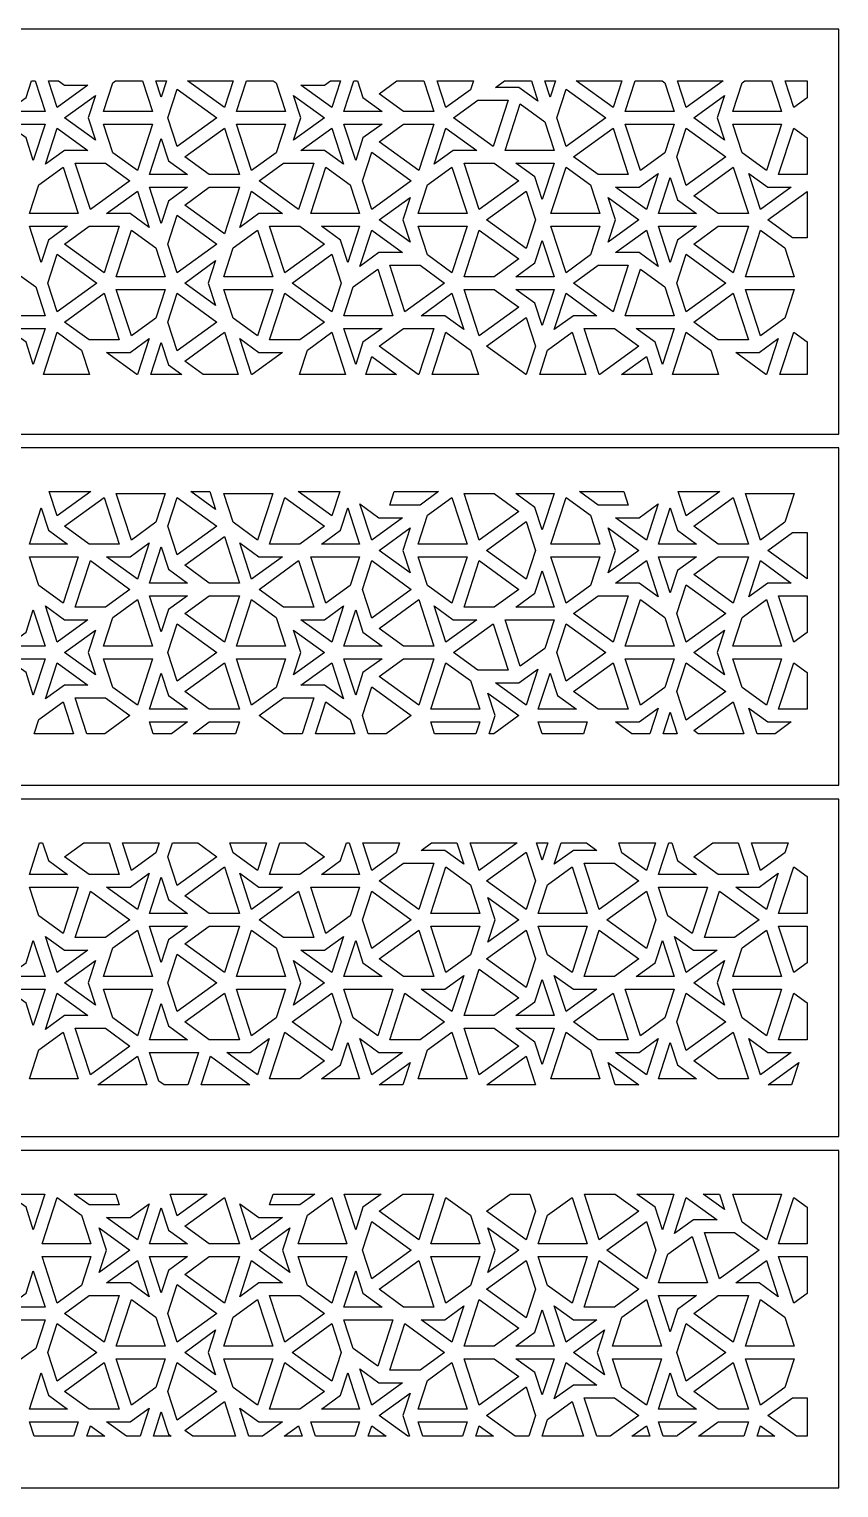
# Model space of a CAD drawing. Header units: millimetres. Extents: x 478 to 1383, y 310 to 1930.
# Drawn here: x 975 to 1383, y 1195 to 1930 of the extents above; entities that cross this region are included whole.
import ezdxf

# ---------------------------------------------------------------- set-up
doc = ezdxf.new("R2010")
doc.units = ezdxf.units.MM
doc.layers.get('0').update_dxf_attribs({"linetype": 'CONTINUOUS'})

msp = doc.modelspace()

# ---------------------------------------------------------------- linework, layer by layer
at = {"color": 7}
for points in [[(477.7981, 1726.02), (1382.7981, 1726.02), (1382.7981, 1930.02), (477.7981, 1930.02)], [(964.00473, 1888.5623), (973.59666, 1895.5312), (976.35482, 1904.02), (978.16607, 1904.02), (983.18858, 1888.5623)], [(984.89543, 1904.02), (989.90557, 1904.02), (992.93913, 1901.816), (1004.7954, 1901.816), (989.27534, 1890.54)], [(1012.66253, 1888.5623), (1017.36607, 1903.0383), (1018.71728, 1904.02), (1032.26803, 1904.02), (1037.29054, 1888.5623)], [(1041.69497, 1895.7177), (1038.99739, 1904.02), (1044.39254, 1904.02)], [(1054.89587, 1904.02), (1077.82939, 1904.02), (1073.44948, 1890.54)], [(1084.55875, 1904.02), (1098.1095, 1904.02), (1099.46072, 1903.0383), (1104.16425, 1888.5623), (1079.53624, 1888.5623)], [(1112.03139, 1901.816), (1123.88766, 1901.816), (1126.92121, 1904.02), (1131.93136, 1904.02), (1127.55145, 1890.54)], [(1138.66072, 1904.02), (1140.47197, 1904.02), (1143.23013, 1895.5312), (1152.82205, 1888.5623), (1133.63821, 1888.5623)], [(1178.93133, 1888.5623), (1163.71038, 1888.5623), (1151.39638, 1897.509), (1160.35807, 1904.02), (1173.90882, 1904.02)], [(1197.3321, 1899.4867), (1185.01809, 1890.54), (1180.63818, 1904.02), (1198.8051, 1904.02)], [(1231.351, 1893.74), (1221.759, 1900.709), (1209.9028, 1900.709), (1214.46, 1904.02), (1228.0108, 1904.02)], [(1237.4377, 1895.7177), (1234.7401, 1904.02), (1240.1353, 1904.02)], [(1250.6386, 1904.02), (1273.5721, 1904.02), (1269.1922, 1890.54)], [(1280.3015, 1904.02), (1293.8523, 1904.02), (1295.2035, 1903.0383), (1299.907, 1888.5623), (1275.279, 1888.5623)], [(1305.9938, 1890.54), (1301.6139, 1904.02), (1324.5474, 1904.02)], [(1329.381, 1888.5623), (1334.0845, 1903.0383), (1335.4357, 1904.02), (1348.9865, 1904.02), (1354.009, 1888.5623)], [(1355.7158, 1904.02), (1366.7981, 1904.02), (1366.7981, 1895.4096), (1360.0957, 1890.54)], [(993.03717, 1885.3623), (1008.55722, 1896.6383), (1004.89343, 1885.3623), (1008.55722, 1874.0863)], [(1069.68766, 1885.3623), (1049.76318, 1870.8863), (1045.05965, 1885.3623), (1049.76318, 1899.8383)], [(1123.78962, 1885.3623), (1108.26957, 1874.0863), (1111.93335, 1885.3623), (1108.26957, 1896.6383)], [(1265.4304, 1885.3623), (1245.5059, 1870.8863), (1240.8024, 1885.3623), (1245.5059, 1899.8383)], [(1309.7556, 1885.3623), (1325.2756, 1896.6383), (1321.6119, 1885.3623), (1325.2756, 1874.0863)], [(1208.7044, 1870.8863), (1188.7799, 1885.3623), (1201.0939, 1894.309), (1216.3149, 1894.309)], [(1214.7912, 1868.9086), (1222.4016, 1892.3312), (1234.7156, 1883.3846), (1239.4192, 1868.9086)], [(964.00473, 1882.1623), (983.18858, 1882.1623), (977.26044, 1863.9174), (973.59666, 1875.1934)], [(1012.66253, 1882.1623), (1037.29054, 1882.1623), (1029.68007, 1858.7397), (1017.36607, 1867.6863)], [(1079.53624, 1882.1623), (1104.16425, 1882.1623), (1099.46072, 1867.6863), (1087.14672, 1858.7397)], [(1133.63821, 1882.1623), (1152.82205, 1882.1623), (1143.23013, 1875.1934), (1139.56634, 1863.9174)], [(1171.32086, 1858.7397), (1151.39638, 1873.2157), (1163.71038, 1882.1623), (1178.93133, 1882.1623)], [(1275.279, 1882.1623), (1299.907, 1882.1623), (1295.2035, 1867.6863), (1282.8895, 1858.7397)], [(1354.009, 1882.1623), (1346.3985, 1858.7397), (1334.0845, 1867.6863), (1329.381, 1882.1623)], [(989.27534, 1880.1846), (1004.7954, 1868.9086), (992.93913, 1868.9086), (983.34721, 1861.9397)], [(1035.76683, 1856.762), (1041.69497, 1875.0069), (1045.35875, 1863.7309), (1054.95068, 1856.762)], [(1073.44948, 1880.1846), (1081.05995, 1856.762), (1065.83901, 1856.762), (1053.525, 1865.7086)], [(1127.55145, 1880.1846), (1133.47958, 1861.9397), (1123.88766, 1868.9086), (1112.03139, 1868.9086)], [(1185.01809, 1880.1846), (1200.5381, 1868.9086), (1188.6819, 1868.9086), (1179.08996, 1861.9397)], [(1269.1922, 1880.1846), (1276.8027, 1856.762), (1261.5818, 1856.762), (1249.2678, 1865.7086)], [(1325.9182, 1865.7086), (1305.9938, 1851.2326), (1301.2902, 1865.7086), (1305.9938, 1880.1846)], [(1366.7981, 1875.315), (1366.7981, 1856.762), (1352.4853, 1856.762), (1360.0957, 1880.1846)], [(1167.55903, 1853.562), (1147.63455, 1839.086), (1142.93102, 1853.562), (1147.63455, 1868.0379)], [(999.907, 1837.1083), (975.279, 1837.1083), (979.98253, 1851.5843), (992.29653, 1860.5309)], [(1005.99377, 1839.086), (998.38329, 1862.5086), (1013.60424, 1862.5086), (1025.91824, 1853.562)], [(1110.83302, 1839.086), (1090.90854, 1853.562), (1103.22255, 1862.5086), (1118.44349, 1862.5086)], [(1116.91978, 1837.1083), (1124.53026, 1860.5309), (1136.84426, 1851.5843), (1141.54779, 1837.1083)], [(1195.6498, 1837.1083), (1171.02175, 1837.1083), (1175.72528, 1851.5843), (1188.0393, 1860.5309)], [(1201.7365, 1839.086), (1194.126, 1862.5086), (1209.347, 1862.5086), (1221.661, 1853.562)], [(1239.4192, 1862.5086), (1233.491, 1844.2637), (1229.8272, 1855.5397), (1220.2353, 1862.5086)], [(1237.8955, 1837.1083), (1245.5059, 1860.5309), (1257.8199, 1851.5843), (1262.5235, 1837.1083)], [(1329.6801, 1860.5309), (1337.2905, 1837.1083), (1322.0696, 1837.1083), (1309.7556, 1846.0549)], [(1285.9107, 1839.086), (1270.3906, 1850.362), (1282.2469, 1850.362), (1291.8388, 1857.3309)], [(1291.9974, 1837.1083), (1297.9256, 1855.3532), (1301.5893, 1844.0772), (1311.1813, 1837.1083)], [(1343.3773, 1839.086), (1337.4492, 1857.3309), (1347.0411, 1850.362), (1358.8974, 1850.362)], [(1029.68007, 1848.3843), (1035.6082, 1830.1393), (1026.01628, 1837.1083), (1014.16001, 1837.1083)], [(1035.76683, 1850.362), (1054.95068, 1850.362), (1045.35875, 1843.393), (1041.69497, 1832.117)], [(1073.44948, 1826.9393), (1053.525, 1841.4153), (1065.83901, 1850.362), (1081.05995, 1850.362)], [(1087.14672, 1848.3843), (1102.66677, 1837.1083), (1090.8105, 1837.1083), (1081.21858, 1830.1393)], [(1151.39638, 1833.9083), (1166.91643, 1845.1843), (1163.25265, 1833.9083), (1166.91643, 1822.6323)], [(1205.4983, 1833.9083), (1225.4228, 1848.3843), (1230.1264, 1833.9083), (1225.4228, 1819.4323)], [(1282.1488, 1833.9083), (1266.6288, 1822.6323), (1270.2926, 1833.9083), (1266.6288, 1845.1843)], [(1359.4531, 1824.9616), (1347.1391, 1833.9083), (1366.7981, 1848.1914), (1366.7981, 1824.9616)], [(975.279, 1830.7083), (994.46284, 1830.7083), (984.87092, 1823.7393), (981.20713, 1812.4634)], [(1012.96164, 1807.2856), (993.03717, 1821.7616), (1005.35117, 1830.7083), (1020.57212, 1830.7083)], [(1069.68766, 1821.7616), (1049.76318, 1807.2856), (1045.05965, 1821.7616), (1049.76318, 1836.2376)], [(1103.86514, 1807.2856), (1096.25467, 1830.7083), (1111.47562, 1830.7083), (1123.78962, 1821.7616)], [(1122.36395, 1830.7083), (1141.54779, 1830.7083), (1135.61966, 1812.4634), (1131.95587, 1823.7393)], [(1171.02175, 1830.7083), (1195.6498, 1830.7083), (1188.0393, 1807.2856), (1175.72528, 1816.2323)], [(1237.8955, 1830.7083), (1262.5235, 1830.7083), (1257.8199, 1816.2323), (1245.5059, 1807.2856)], [(1291.9974, 1830.7083), (1311.1813, 1830.7083), (1301.5893, 1823.7393), (1297.9256, 1812.4634)], [(1329.6801, 1807.2856), (1309.7556, 1821.7616), (1322.0696, 1830.7083), (1337.2905, 1830.7083)], [(1019.04841, 1805.3079), (1026.65888, 1828.7306), (1038.97288, 1819.7839), (1043.67641, 1805.3079)], [(1097.77838, 1805.3079), (1073.15037, 1805.3079), (1077.8539, 1819.7839), (1090.16791, 1828.7306)], [(1147.63455, 1828.7306), (1163.15461, 1817.4546), (1151.29834, 1817.4546), (1141.70642, 1810.4856)], [(1201.7365, 1828.7306), (1221.661, 1814.2546), (1209.347, 1805.3079), (1194.126, 1805.3079)], [(1239.4192, 1805.3079), (1220.2353, 1805.3079), (1229.8272, 1812.2769), (1233.491, 1823.5529)], [(1285.9107, 1828.7306), (1291.8388, 1810.4856), (1282.2469, 1817.4546), (1270.3906, 1817.4546)], [(1335.7668, 1805.3079), (1343.3773, 1828.7306), (1355.6913, 1819.7839), (1360.3948, 1805.3079)], [(1009.19982, 1802.1079), (989.27534, 1787.632), (984.57181, 1802.1079), (989.27534, 1816.5839)], [(1107.62697, 1802.1079), (1127.55145, 1816.5839), (1132.25498, 1802.1079), (1127.55145, 1787.632)], [(1325.9182, 1802.1079), (1305.9938, 1787.632), (1301.2902, 1802.1079), (1305.9938, 1816.5839)], [(958.56057, 1785.6542), (966.17104, 1809.0769), (978.48505, 1800.1302), (983.18858, 1785.6542)], [(1053.525, 1802.1079), (1069.04506, 1813.3839), (1065.38127, 1802.1079), (1069.04506, 1790.832)], [(1158.26622, 1785.6542), (1133.63821, 1785.6542), (1138.34174, 1800.1302), (1150.65574, 1809.0769)], [(1164.35298, 1787.632), (1156.74251, 1811.0546), (1171.96345, 1811.0546), (1184.27746, 1802.1079)], [(1269.1922, 1787.632), (1249.2678, 1802.1079), (1261.5818, 1811.0546), (1276.8027, 1811.0546)], [(1275.279, 1785.6542), (1282.8895, 1809.0769), (1295.2035, 1800.1302), (1299.907, 1785.6542)], [(1012.96164, 1796.9302), (1020.57212, 1773.5076), (1005.35117, 1773.5076), (993.03717, 1782.4542)], [(1019.04841, 1798.9079), (1043.67641, 1798.9079), (1038.97288, 1784.432), (1026.65888, 1775.4853)], [(1069.68766, 1782.4542), (1049.76318, 1767.9783), (1045.05965, 1782.4542), (1049.76318, 1796.9302)], [(1073.15037, 1798.9079), (1097.77838, 1798.9079), (1090.16791, 1775.4853), (1077.8539, 1784.432)], [(1103.86514, 1796.9302), (1123.78962, 1782.4542), (1111.47562, 1773.5076), (1096.25467, 1773.5076)], [(1188.0393, 1796.9302), (1193.9674, 1778.6853), (1184.3755, 1785.6542), (1172.51923, 1785.6542)], [(1201.7365, 1775.4853), (1194.126, 1798.9079), (1209.347, 1798.9079), (1221.661, 1789.9613)], [(1239.4192, 1798.9079), (1233.491, 1780.663), (1229.8272, 1791.939), (1220.2353, 1798.9079)], [(1245.5059, 1796.9302), (1261.026, 1785.6542), (1249.1697, 1785.6542), (1239.5778, 1778.6853)], [(1329.6801, 1796.9302), (1337.2905, 1773.5076), (1322.0696, 1773.5076), (1309.7556, 1782.4542)], [(1335.7668, 1798.9079), (1360.3948, 1798.9079), (1355.6913, 1784.432), (1343.3773, 1775.4853)], [(964.00473, 1779.2542), (983.18858, 1779.2542), (977.26044, 1761.0093), (973.59666, 1772.2853)], [(1133.63821, 1779.2542), (1152.82205, 1779.2542), (1143.23013, 1772.2853), (1139.56634, 1761.0093)], [(1151.39638, 1770.3076), (1163.71038, 1779.2542), (1178.93133, 1779.2542), (1171.38207, 1756.02), (1171.06157, 1756.02)], [(1225.4228, 1784.7836), (1230.1264, 1770.3076), (1225.484, 1756.02), (1225.1635, 1756.02), (1205.4983, 1770.3076)], [(1254.6139, 1779.2542), (1269.8348, 1779.2542), (1282.1488, 1770.3076), (1262.4836, 1756.02), (1262.1631, 1756.02)], [(1299.907, 1779.2542), (1293.9789, 1761.0093), (1290.3151, 1772.2853), (1280.7232, 1779.2542)], [(989.27534, 1777.2765), (1001.58934, 1768.3299), (1005.58907, 1756.02), (982.36867, 1756.02)], [(1014.16001, 1767.1076), (1026.01628, 1767.1076), (1035.6082, 1774.0765), (1029.74128, 1756.02), (1029.42079, 1756.02)], [(1041.69497, 1772.0988), (1045.35875, 1760.8228), (1051.96931, 1756.02), (1036.47064, 1756.02)], [(1080.35615, 1756.02), (1062.85764, 1756.02), (1053.525, 1762.8006), (1073.44948, 1777.2765)], [(1081.21858, 1774.0765), (1090.8105, 1767.1076), (1102.66677, 1767.1076), (1087.406, 1756.02), (1087.08551, 1756.02)], [(1115.23744, 1768.3299), (1127.55145, 1777.2765), (1134.45812, 1756.02), (1111.23772, 1756.02)], [(1185.01809, 1777.2765), (1197.3321, 1768.3299), (1201.3318, 1756.02), (1178.11142, 1756.02)], [(1236.2131, 1768.3299), (1248.5271, 1777.2765), (1255.4338, 1756.02), (1232.2134, 1756.02)], [(1305.9938, 1777.2765), (1318.3078, 1768.3299), (1322.3075, 1756.02), (1299.0871, 1756.02)], [(1330.8784, 1767.1076), (1342.7347, 1767.1076), (1352.3266, 1774.0765), (1346.4597, 1756.02), (1346.1392, 1756.02)], [(1366.7981, 1772.407), (1366.7981, 1756.02), (1353.1891, 1756.02), (1360.0957, 1777.2765)], [(1147.63455, 1765.1299), (1160.17324, 1756.02), (1144.67457, 1756.02)], [(1285.9107, 1765.1299), (1288.8706, 1756.02), (1273.372, 1756.02)], [(477.7981, 1549.02), (1382.7981, 1549.02), (1382.7981, 1719.02), (477.7981, 1719.02)], [(989.27534, 1684.7239), (985.28009, 1697.02), (1006.19947, 1697.02)], [(1012.96164, 1694.0222), (1020.57212, 1670.59954), (1005.35117, 1670.59954), (993.03717, 1679.54619)], [(1019.04841, 1695.9999), (1043.67641, 1695.9999), (1038.97288, 1681.5239), (1026.65888, 1672.57725)], [(1069.68766, 1679.54619), (1049.76318, 1665.07021), (1045.05965, 1679.54619), (1049.76318, 1694.0222)], [(1069.04506, 1687.9239), (1056.52535, 1697.02), (1066.08956, 1697.02)], [(1097.77838, 1695.9999), (1090.16791, 1672.57725), (1077.8539, 1681.5239), (1073.15037, 1695.9999)], [(1103.86514, 1694.0222), (1123.78962, 1679.54619), (1111.47562, 1670.59954), (1096.25467, 1670.59954)], [(1127.55145, 1684.7239), (1110.62732, 1697.02), (1131.54669, 1697.02)], [(1147.63455, 1672.57725), (1141.70642, 1690.8222), (1151.29834, 1683.8532), (1163.15461, 1683.8532)], [(1171.96345, 1690.2532), (1156.74251, 1690.2532), (1158.94116, 1697.02), (1181.27711, 1697.02)], [(1195.6498, 1670.59954), (1171.02175, 1670.59954), (1175.72528, 1685.0755), (1188.0393, 1694.0222)], [(1201.7365, 1672.57725), (1194.126, 1695.9999), (1209.347, 1695.9999), (1221.661, 1687.0532)], [(1239.4192, 1695.9999), (1233.491, 1677.75496), (1229.8272, 1689.0309), (1220.2353, 1695.9999)], [(1237.8955, 1670.59954), (1245.5059, 1694.0222), (1257.8199, 1685.0755), (1262.5235, 1670.59954)], [(1276.8027, 1690.2532), (1261.5818, 1690.2532), (1252.2681, 1697.02), (1274.6041, 1697.02)], [(1285.9107, 1672.57725), (1270.3906, 1683.8532), (1282.2469, 1683.8532), (1291.8388, 1690.8222)], [(1305.9938, 1684.7239), (1301.9985, 1697.02), (1322.9179, 1697.02)], [(1329.6801, 1694.0222), (1337.2905, 1670.59954), (1322.0696, 1670.59954), (1309.7556, 1679.54619)], [(1335.7668, 1695.9999), (1360.3948, 1695.9999), (1355.6913, 1681.5239), (1343.3773, 1672.57725)], [(975.279, 1670.59954), (981.20713, 1688.8445), (984.87092, 1677.56848), (994.46284, 1670.59954)], [(1141.54779, 1670.59954), (1122.36395, 1670.59954), (1131.95587, 1677.56848), (1135.61966, 1688.8445)], [(1291.9974, 1670.59954), (1297.9256, 1688.8445), (1301.5893, 1677.56848), (1311.1813, 1670.59954)], [(1151.39638, 1667.39954), (1166.91643, 1678.67553), (1163.25265, 1667.39954), (1166.91643, 1656.12356)], [(1205.4983, 1667.39954), (1225.4228, 1681.8755), (1230.1264, 1667.39954), (1225.4228, 1652.92356)], [(1282.1488, 1667.39954), (1266.6288, 1656.12356), (1270.2926, 1667.39954), (1266.6288, 1678.67553)], [(1347.1391, 1667.39954), (1359.4531, 1676.34619), (1366.7981, 1676.34619), (1366.7981, 1653.11647)], [(1029.68007, 1652.92356), (1014.16001, 1664.19954), (1026.01628, 1664.19954), (1035.6082, 1671.16848)], [(1035.76683, 1650.94585), (1041.69497, 1669.19078), (1045.35875, 1657.91479), (1054.95068, 1650.94585)], [(1073.44948, 1674.36848), (1081.05995, 1650.94585), (1065.83901, 1650.94585), (1053.525, 1659.8925)], [(1087.14672, 1652.92356), (1081.21858, 1671.16848), (1090.8105, 1664.19954), (1102.66677, 1664.19954)], [(999.907, 1664.19954), (992.29653, 1640.77692), (979.98253, 1649.72356), (975.279, 1664.19954)], [(1005.99377, 1662.22184), (1025.91824, 1647.74585), (1013.60424, 1638.79921), (998.38329, 1638.79921)], [(1110.83302, 1662.22184), (1118.44349, 1638.79921), (1103.22255, 1638.79921), (1090.90854, 1647.74585)], [(1116.91978, 1664.19954), (1141.54779, 1664.19954), (1136.84426, 1649.72356), (1124.53026, 1640.77692)], [(1167.55903, 1647.74585), (1147.63455, 1633.26987), (1142.93102, 1647.74585), (1147.63455, 1662.22184)], [(1195.6498, 1664.19954), (1188.0393, 1640.77692), (1175.72528, 1649.72356), (1171.02175, 1664.19954)], [(1201.7365, 1662.22184), (1221.661, 1647.74585), (1209.347, 1638.79921), (1194.126, 1638.79921)], [(1237.8955, 1664.19954), (1262.5235, 1664.19954), (1257.8199, 1649.72356), (1245.5059, 1640.77692)], [(1285.9107, 1662.22184), (1291.8388, 1643.97692), (1282.2469, 1650.94585), (1270.3906, 1650.94585)], [(1291.9974, 1664.19954), (1311.1813, 1664.19954), (1301.5893, 1657.2306), (1297.9256, 1645.95462)], [(1329.6801, 1640.77692), (1309.7556, 1655.2529), (1322.0696, 1664.19954), (1337.2905, 1664.19954)], [(1343.3773, 1662.22184), (1358.8974, 1650.94585), (1347.0411, 1650.94585), (1337.4492, 1643.97692)], [(1239.4192, 1638.79921), (1220.2353, 1638.79921), (1229.8272, 1645.76815), (1233.491, 1657.04413)], [(1325.9182, 1635.59921), (1305.9938, 1621.12323), (1301.2902, 1635.59921), (1305.9938, 1650.07519)], [(989.27534, 1621.12323), (983.34721, 1639.36815), (992.93913, 1632.39921), (1004.7954, 1632.39921)], [(1037.29054, 1619.14552), (1012.66253, 1619.14552), (1017.36607, 1633.6215), (1029.68007, 1642.56815)], [(1035.76683, 1644.54585), (1054.95068, 1644.54585), (1045.35875, 1637.57692), (1041.69497, 1626.30093)], [(1073.44948, 1621.12323), (1053.525, 1635.59921), (1065.83901, 1644.54585), (1081.05995, 1644.54585)], [(1079.53624, 1619.14552), (1087.14672, 1642.56815), (1099.46072, 1633.6215), (1104.16425, 1619.14552)], [(1127.55145, 1621.12323), (1112.03139, 1632.39921), (1123.88766, 1632.39921), (1133.47958, 1639.36815)], [(1171.32086, 1642.56815), (1178.93133, 1619.14552), (1163.71038, 1619.14552), (1151.39638, 1628.09217)], [(1185.01809, 1621.12323), (1179.08996, 1639.36815), (1188.6819, 1632.39921), (1200.5381, 1632.39921)], [(1269.1922, 1621.12323), (1249.2678, 1635.59921), (1261.5818, 1644.54585), (1276.8027, 1644.54585)], [(1275.279, 1619.14552), (1282.8895, 1642.56815), (1295.2035, 1633.6215), (1299.907, 1619.14552)], [(1354.009, 1619.14552), (1329.381, 1619.14552), (1334.0845, 1633.6215), (1346.3985, 1642.56815)], [(1352.4853, 1644.54585), (1366.7981, 1644.54585), (1366.7981, 1625.99278), (1360.0957, 1621.12323)], [(983.18858, 1619.14552), (964.00473, 1619.14552), (973.59666, 1626.11446), (977.26044, 1637.39044)], [(1133.63821, 1619.14552), (1139.56634, 1637.39044), (1143.23013, 1626.11446), (1152.82205, 1619.14552)], [(1214.7912, 1632.39921), (1239.4192, 1632.39921), (1234.7156, 1617.92323), (1222.4016, 1608.97658)], [(993.03717, 1615.94552), (1008.55722, 1627.2215), (1004.89343, 1615.94552), (1008.55722, 1604.66954)], [(1069.68766, 1615.94552), (1049.76318, 1601.46954), (1045.05965, 1615.94552), (1049.76318, 1630.4215)], [(1123.78962, 1615.94552), (1108.26957, 1604.66954), (1111.93335, 1615.94552), (1108.26957, 1627.2215)], [(1208.7044, 1630.4215), (1216.3149, 1606.99887), (1201.0939, 1606.99887), (1188.7799, 1615.94552)], [(1265.4304, 1615.94552), (1245.5059, 1601.46954), (1240.8024, 1615.94552), (1245.5059, 1630.4215)], [(1309.7556, 1615.94552), (1325.2756, 1627.2215), (1321.6119, 1615.94552), (1325.2756, 1604.66954)], [(983.18858, 1612.74552), (977.26044, 1594.5006), (973.59666, 1605.77658), (964.00473, 1612.74552)], [(989.27534, 1610.76781), (1004.7954, 1599.49183), (992.93913, 1599.49183), (983.34721, 1592.52289)], [(1037.29054, 1612.74552), (1029.68007, 1589.32289), (1017.36607, 1598.26954), (1012.66253, 1612.74552)], [(1073.44948, 1610.76781), (1081.05995, 1587.34518), (1065.83901, 1587.34518), (1053.525, 1596.29183)], [(1079.53624, 1612.74552), (1104.16425, 1612.74552), (1099.46072, 1598.26954), (1087.14672, 1589.32289)], [(1127.55145, 1610.76781), (1133.47958, 1592.52289), (1123.88766, 1599.49183), (1112.03139, 1599.49183)], [(1133.63821, 1612.74552), (1152.82205, 1612.74552), (1143.23013, 1605.77658), (1139.56634, 1594.5006)], [(1171.32086, 1589.32289), (1151.39638, 1603.79887), (1163.71038, 1612.74552), (1178.93133, 1612.74552)], [(1177.40762, 1587.34518), (1185.01809, 1610.76781), (1197.3321, 1601.82116), (1202.0356, 1587.34518)], [(1269.1922, 1610.76781), (1276.8027, 1587.34518), (1261.5818, 1587.34518), (1249.2678, 1596.29183)], [(1275.279, 1612.74552), (1299.907, 1612.74552), (1295.2035, 1598.26954), (1282.8895, 1589.32289)], [(1325.9182, 1596.29183), (1305.9938, 1581.81585), (1301.2902, 1596.29183), (1305.9938, 1610.76781)], [(1354.009, 1612.74552), (1346.3985, 1589.32289), (1334.0845, 1598.26954), (1329.381, 1612.74552)], [(1366.7981, 1605.89825), (1366.7981, 1587.34518), (1352.4853, 1587.34518), (1360.0957, 1610.76781)], [(1035.76683, 1587.34518), (1041.69497, 1605.5901), (1045.35875, 1594.31412), (1054.95068, 1587.34518)], [(1225.4228, 1589.32289), (1209.9028, 1600.59887), (1221.759, 1600.59887), (1231.351, 1607.56781)], [(1231.5096, 1587.34518), (1237.4377, 1605.5901), (1241.1015, 1594.31412), (1250.6934, 1587.34518)], [(1154.9993, 1575.02), (1145.89597, 1575.02), (1142.93102, 1584.14518), (1147.63455, 1598.62116), (1167.55903, 1584.14518)], [(1209.1013, 1575.02), (1206.8398, 1575.02), (1209.8047, 1584.14518), (1206.1409, 1595.42116), (1221.661, 1584.14518)], [(979.98253, 1582.16747), (992.29653, 1591.11412), (997.52583, 1575.02), (977.66017, 1575.02)], [(998.38329, 1593.09183), (1013.60424, 1593.09183), (1025.91824, 1584.14518), (1013.35851, 1575.02), (1004.25519, 1575.02)], [(1090.90854, 1584.14518), (1103.22255, 1593.09183), (1118.44349, 1593.09183), (1112.5716, 1575.02), (1103.46827, 1575.02)], [(1124.53026, 1591.11412), (1136.84426, 1582.16747), (1139.16661, 1575.02), (1119.30096, 1575.02)], [(1270.3906, 1580.94518), (1282.2469, 1580.94518), (1291.8388, 1587.91412), (1287.6492, 1575.02), (1278.5459, 1575.02)], [(1334.9094, 1575.02), (1311.9828, 1575.02), (1309.7556, 1576.63814), (1329.6801, 1591.11412)], [(1337.4492, 1587.91412), (1347.0411, 1580.94518), (1358.8974, 1580.94518), (1350.7421, 1575.02), (1341.6387, 1575.02)], [(1054.95068, 1580.94518), (1046.79537, 1575.02), (1037.69204, 1575.02), (1035.76683, 1580.94518)], [(1065.83901, 1580.94518), (1081.05995, 1580.94518), (1079.13475, 1575.02), (1057.6837, 1575.02)], [(1202.0356, 1580.94518), (1200.1104, 1575.02), (1179.33283, 1575.02), (1177.40762, 1580.94518)], [(1254.2124, 1575.02), (1233.4348, 1575.02), (1231.5096, 1580.94518), (1256.1376, 1580.94518)], [(1297.9256, 1585.93641), (1301.4725, 1575.02), (1294.3786, 1575.02)], [(477.7981, 1372.02), (1382.7981, 1372.02), (1382.7981, 1542.02), (477.7981, 1542.02)], [(980.4547, 1520.02), (981.95956, 1520.02), (984.87092, 1511.05975), (994.46284, 1504.09081), (975.279, 1504.09081)], [(1020.57212, 1504.09081), (1005.35117, 1504.09081), (993.03717, 1513.03746), (1002.6478, 1520.02), (1015.39641, 1520.02)], [(1038.97288, 1515.01517), (1026.65888, 1506.06852), (1022.12577, 1520.02), (1040.59905, 1520.02)], [(1049.76318, 1498.56148), (1045.05965, 1513.03746), (1047.32841, 1520.02), (1060.07702, 1520.02), (1069.68766, 1513.03746)], [(1090.16791, 1506.06852), (1077.8539, 1515.01517), (1076.22774, 1520.02), (1094.70102, 1520.02)], [(1123.78962, 1513.03746), (1111.47562, 1504.09081), (1096.25467, 1504.09081), (1101.43038, 1520.02), (1114.17898, 1520.02)], [(1122.36395, 1504.09081), (1131.95587, 1511.05975), (1134.86723, 1520.02), (1136.37208, 1520.02), (1141.54779, 1504.09081)], [(1159.94856, 1515.01517), (1147.63455, 1506.06852), (1143.10144, 1520.02), (1161.57473, 1520.02)], [(1193.9674, 1509.26852), (1184.3755, 1516.23746), (1172.51923, 1516.23746), (1177.72545, 1520.02), (1190.4741, 1520.02)], [(1197.2034, 1520.02), (1220.9391, 1520.02), (1201.7365, 1506.06852)], [(1205.4983, 1500.89081), (1225.4228, 1515.36679), (1230.1264, 1500.89081), (1225.4228, 1486.41483)], [(1233.491, 1511.24623), (1230.6403, 1520.02), (1236.3418, 1520.02)], [(1261.026, 1516.23746), (1249.1697, 1516.23746), (1239.5778, 1509.26852), (1243.0712, 1520.02), (1255.8198, 1520.02)], [(1285.9107, 1506.06852), (1273.5967, 1515.01517), (1271.9705, 1520.02), (1290.4438, 1520.02)], [(1297.1731, 1520.02), (1298.678, 1520.02), (1301.5893, 1511.05975), (1311.1813, 1504.09081), (1291.9974, 1504.09081)], [(1337.2905, 1504.09081), (1322.0696, 1504.09081), (1309.7556, 1513.03746), (1319.3662, 1520.02), (1332.1148, 1520.02)], [(1355.6913, 1515.01517), (1343.3773, 1506.06852), (1338.8442, 1520.02), (1357.3175, 1520.02)], [(1073.44948, 1507.85975), (1081.05995, 1484.43712), (1065.83901, 1484.43712), (1053.525, 1493.38377)], [(1171.32086, 1486.41483), (1151.39638, 1500.89081), (1163.71038, 1509.83746), (1178.93133, 1509.83746)], [(1177.40762, 1484.43712), (1185.01809, 1507.85975), (1197.3321, 1498.9131), (1202.0356, 1484.43712)], [(1256.1376, 1484.43712), (1231.5096, 1484.43712), (1236.2131, 1498.9131), (1248.5271, 1507.85975)], [(1262.2244, 1486.41483), (1254.6139, 1509.83746), (1269.8348, 1509.83746), (1282.1488, 1500.89081)], [(1366.7981, 1502.9902), (1366.7981, 1484.43712), (1352.4853, 1484.43712), (1360.0957, 1507.85975)], [(1029.68007, 1486.41483), (1014.16001, 1497.69081), (1026.01628, 1497.69081), (1035.6082, 1504.65975)], [(1035.76683, 1484.43712), (1041.69497, 1502.68204), (1045.35875, 1491.40606), (1054.95068, 1484.43712)], [(1087.14672, 1486.41483), (1081.21858, 1504.65975), (1090.8105, 1497.69081), (1102.66677, 1497.69081)], [(1346.3985, 1486.41483), (1330.8784, 1497.69081), (1342.7347, 1497.69081), (1352.3266, 1504.65975)], [(999.907, 1497.69081), (992.29653, 1474.26818), (979.98253, 1483.21483), (975.279, 1497.69081)], [(1005.99377, 1495.7131), (1025.91824, 1481.23712), (1013.60424, 1472.29048), (998.38329, 1472.29048)], [(1110.83302, 1495.7131), (1118.44349, 1472.29048), (1103.22255, 1472.29048), (1090.90854, 1481.23712)], [(1116.91978, 1497.69081), (1141.54779, 1497.69081), (1136.84426, 1483.21483), (1124.53026, 1474.26818)], [(1167.55903, 1481.23712), (1147.63455, 1466.76114), (1142.93102, 1481.23712), (1147.63455, 1495.7131)], [(1221.661, 1481.23712), (1206.1409, 1469.96114), (1209.8047, 1481.23712), (1206.1409, 1492.5131)], [(1265.9862, 1481.23712), (1285.9107, 1495.7131), (1290.6142, 1481.23712), (1285.9107, 1466.76114)], [(1316.6254, 1497.69081), (1309.015, 1474.26818), (1296.701, 1483.21483), (1291.9974, 1497.69081)], [(1322.7122, 1495.7131), (1342.6367, 1481.23712), (1330.3227, 1472.29048), (1315.1017, 1472.29048)], [(1035.76683, 1478.03712), (1054.95068, 1478.03712), (1045.35875, 1471.06818), (1041.69497, 1459.7922)], [(1073.44948, 1454.61449), (1053.525, 1469.09048), (1065.83901, 1478.03712), (1081.05995, 1478.03712)], [(1177.40762, 1478.03712), (1202.0356, 1478.03712), (1197.3321, 1463.56114), (1185.01809, 1454.61449)], [(1256.1376, 1478.03712), (1248.5271, 1454.61449), (1236.2131, 1463.56114), (1231.5096, 1478.03712)], [(1352.4853, 1478.03712), (1366.7981, 1478.03712), (1366.7981, 1459.48405), (1360.0957, 1454.61449)], [(983.18858, 1452.63679), (964.00473, 1452.63679), (973.59666, 1459.60573), (977.26044, 1470.88171)], [(989.27534, 1454.61449), (983.34721, 1472.85942), (992.93913, 1465.89048), (1004.7954, 1465.89048)], [(1037.29054, 1452.63679), (1012.66253, 1452.63679), (1017.36607, 1467.11277), (1029.68007, 1476.05942)], [(1079.53624, 1452.63679), (1087.14672, 1476.05942), (1099.46072, 1467.11277), (1104.16425, 1452.63679)], [(1127.55145, 1454.61449), (1112.03139, 1465.89048), (1123.88766, 1465.89048), (1133.47958, 1472.85942)], [(1133.63821, 1452.63679), (1139.56634, 1470.88171), (1143.23013, 1459.60573), (1152.82205, 1452.63679)], [(1171.32086, 1476.05942), (1178.93133, 1452.63679), (1163.71038, 1452.63679), (1151.39638, 1461.58343)], [(1205.4983, 1461.58343), (1225.4228, 1476.05942), (1230.1264, 1461.58343), (1225.4228, 1447.10745)], [(1262.2244, 1476.05942), (1282.1488, 1461.58343), (1269.8348, 1452.63679), (1254.6139, 1452.63679)], [(1299.907, 1452.63679), (1280.7232, 1452.63679), (1290.3151, 1459.60573), (1293.9789, 1470.88171)], [(1305.9938, 1454.61449), (1300.0656, 1472.85942), (1309.6576, 1465.89048), (1321.5138, 1465.89048)], [(1354.009, 1452.63679), (1329.381, 1452.63679), (1334.0845, 1467.11277), (1346.3985, 1476.05942)], [(1069.68766, 1449.43679), (1049.76318, 1434.96081), (1045.05965, 1449.43679), (1049.76318, 1463.91277)], [(993.03717, 1449.43679), (1008.55722, 1460.71277), (1004.89343, 1449.43679), (1008.55722, 1438.16081)], [(1123.78962, 1449.43679), (1108.26957, 1438.16081), (1111.93335, 1449.43679), (1108.26957, 1460.71277)], [(1201.7365, 1456.40573), (1221.661, 1441.92974), (1209.347, 1432.9831), (1194.126, 1432.9831)], [(1309.7556, 1449.43679), (1325.2756, 1460.71277), (1321.6119, 1449.43679), (1325.2756, 1438.16081)], [(1188.0393, 1434.96081), (1172.51923, 1446.23679), (1184.3755, 1446.23679), (1193.9674, 1453.20573)], [(1239.4192, 1432.9831), (1220.2353, 1432.9831), (1229.8272, 1439.95204), (1233.491, 1451.22802)], [(1245.5059, 1434.96081), (1239.5778, 1453.20573), (1249.1697, 1446.23679), (1261.026, 1446.23679)], [(983.18858, 1446.23679), (977.26044, 1427.99187), (973.59666, 1439.26785), (964.00473, 1446.23679)], [(989.27534, 1444.25908), (1004.7954, 1432.9831), (992.93913, 1432.9831), (983.34721, 1426.01416)], [(1037.29054, 1446.23679), (1029.68007, 1422.81416), (1017.36607, 1431.76081), (1012.66253, 1446.23679)], [(1073.44948, 1444.25908), (1081.05995, 1420.83645), (1065.83901, 1420.83645), (1053.525, 1429.7831)], [(1079.53624, 1446.23679), (1104.16425, 1446.23679), (1099.46072, 1431.76081), (1087.14672, 1422.81416)], [(1107.62697, 1429.7831), (1127.55145, 1444.25908), (1132.25498, 1429.7831), (1127.55145, 1415.30712)], [(1158.26622, 1446.23679), (1150.65574, 1422.81416), (1138.34174, 1431.76081), (1133.63821, 1446.23679)], [(1164.35298, 1444.25908), (1184.27746, 1429.7831), (1171.96345, 1420.83645), (1156.74251, 1420.83645)], [(1269.1922, 1444.25908), (1276.8027, 1420.83645), (1261.5818, 1420.83645), (1249.2678, 1429.7831)], [(1275.279, 1446.23679), (1299.907, 1446.23679), (1295.2035, 1431.76081), (1282.8895, 1422.81416)], [(1325.9182, 1429.7831), (1305.9938, 1415.30712), (1301.2902, 1429.7831), (1305.9938, 1444.25908)], [(1354.009, 1446.23679), (1346.3985, 1422.81416), (1334.0845, 1431.76081), (1329.381, 1446.23679)], [(1366.7981, 1439.38952), (1366.7981, 1420.83645), (1352.4853, 1420.83645), (1360.0957, 1444.25908)], [(1035.76683, 1420.83645), (1041.69497, 1439.08137), (1045.35875, 1427.80539), (1054.95068, 1420.83645)], [(1005.99377, 1403.16047), (998.38329, 1426.5831), (1013.60424, 1426.5831), (1025.91824, 1417.63645)], [(1201.7365, 1403.16047), (1194.126, 1426.5831), (1209.347, 1426.5831), (1221.661, 1417.63645)], [(1239.4192, 1426.5831), (1233.491, 1408.33818), (1229.8272, 1419.61416), (1220.2353, 1426.5831)], [(999.907, 1401.18276), (975.279, 1401.18276), (979.98253, 1415.65874), (992.29653, 1424.60539)], [(1090.16791, 1403.16047), (1074.64785, 1414.43645), (1086.50412, 1414.43645), (1096.09604, 1421.40539)], [(1103.86514, 1424.60539), (1123.78962, 1410.12941), (1111.47562, 1401.18276), (1096.25467, 1401.18276)], [(1141.54779, 1401.18276), (1122.36395, 1401.18276), (1131.95587, 1408.1517), (1135.61966, 1419.42768)], [(1147.63455, 1403.16047), (1141.70642, 1421.40539), (1151.29834, 1414.43645), (1163.15461, 1414.43645)], [(1195.6498, 1401.18276), (1171.02175, 1401.18276), (1175.72528, 1415.65874), (1188.0393, 1424.60539)], [(1237.8955, 1401.18276), (1245.5059, 1424.60539), (1257.8199, 1415.65874), (1262.5235, 1401.18276)], [(1285.9107, 1403.16047), (1270.3906, 1414.43645), (1282.2469, 1414.43645), (1291.8388, 1421.40539)], [(1291.9974, 1401.18276), (1297.9256, 1419.42768), (1301.5893, 1408.1517), (1311.1813, 1401.18276)], [(1329.6801, 1424.60539), (1337.2905, 1401.18276), (1322.0696, 1401.18276), (1309.7556, 1410.12941)], [(1343.3773, 1403.16047), (1337.4492, 1421.40539), (1347.0411, 1414.43645), (1358.8974, 1414.43645)], [(1029.68007, 1412.45874), (1034.3715, 1398.02), (1009.80685, 1398.02)], [(1055.06081, 1398.02), (1043.14119, 1398.02), (1040.47036, 1399.96047), (1035.76683, 1414.43645), (1060.39484, 1414.43645)], [(1086.35482, 1398.02), (1061.79017, 1398.02), (1066.4816, 1412.45874)], [(1225.4228, 1412.45874), (1230.1143, 1398.02), (1205.5496, 1398.02)], [(1166.91643, 1409.25874), (1163.26475, 1398.02), (1151.44764, 1398.02)], [(1266.6288, 1409.25874), (1282.0976, 1398.02), (1270.2805, 1398.02)], [(1362.6592, 1409.25874), (1359.0075, 1398.02), (1347.1904, 1398.02)], [(477.7981, 1195.02), (1382.7981, 1195.02), (1382.7981, 1365.02), (477.7981, 1365.02)], [(977.26044, 1325.08381), (973.59666, 1336.35979), (964.42966, 1343.02), (983.08827, 1343.02)], [(981.66487, 1317.92839), (989.27534, 1341.35102), (1001.58934, 1332.40437), (1006.29288, 1317.92839)], [(1020.57212, 1337.58208), (1005.35117, 1337.58208), (997.86652, 1343.02), (1018.80523, 1343.02)], [(1029.68007, 1319.9061), (1014.16001, 1331.18208), (1026.01628, 1331.18208), (1035.6082, 1338.15102)], [(1049.76318, 1332.05275), (1046.1997, 1343.02), (1064.8583, 1343.02)], [(1073.44948, 1341.35102), (1081.05995, 1317.92839), (1065.83901, 1317.92839), (1053.525, 1326.87504)], [(1087.14672, 1319.9061), (1081.21858, 1338.15102), (1090.8105, 1331.18208), (1102.66677, 1331.18208)], [(1111.47562, 1337.58208), (1096.25467, 1337.58208), (1098.02156, 1343.02), (1118.96027, 1343.02)], [(1135.16192, 1317.92839), (1110.53391, 1317.92839), (1115.23744, 1332.40437), (1127.55145, 1341.35102)], [(1143.23013, 1336.35979), (1139.56634, 1325.08381), (1133.73852, 1343.02), (1152.39712, 1343.02)], [(1151.39638, 1334.38208), (1163.28545, 1343.02), (1178.83102, 1343.02), (1171.32086, 1319.9061)], [(1177.40762, 1317.92839), (1185.01809, 1341.35102), (1197.3321, 1332.40437), (1202.0356, 1317.92839)], [(1217.3874, 1343.02), (1227.3197, 1343.02), (1230.1264, 1334.38208), (1225.4228, 1319.9061), (1205.4983, 1334.38208)], [(1256.1376, 1317.92839), (1231.5096, 1317.92839), (1236.2131, 1332.40437), (1248.5271, 1341.35102)], [(1254.7142, 1343.02), (1270.2598, 1343.02), (1282.1488, 1334.38208), (1262.2244, 1319.9061)], [(1293.9789, 1325.08381), (1290.3151, 1336.35979), (1281.1481, 1343.02), (1299.8067, 1343.02)], [(1305.9938, 1341.35102), (1321.5138, 1330.07504), (1309.6576, 1330.07504), (1300.0656, 1323.1061)], [(1325.2756, 1335.25275), (1314.5849, 1343.02), (1322.7519, 1343.02)], [(1346.3985, 1319.9061), (1334.0845, 1328.85275), (1329.4813, 1343.02), (1353.9087, 1343.02)], [(1366.7981, 1336.48147), (1366.7981, 1317.92839), (1352.4853, 1317.92839), (1360.0957, 1341.35102)], [(1035.76683, 1317.92839), (1041.69497, 1336.17331), (1045.35875, 1324.89733), (1054.95068, 1317.92839)], [(1025.91824, 1314.72839), (1010.39819, 1303.45241), (1014.06198, 1314.72839), (1010.39819, 1326.00437)], [(1090.90854, 1314.72839), (1106.4286, 1326.00437), (1102.76481, 1314.72839), (1106.4286, 1303.45241)], [(1167.55903, 1314.72839), (1147.63455, 1300.25241), (1142.93102, 1314.72839), (1147.63455, 1329.20437)], [(1221.661, 1314.72839), (1206.1409, 1303.45241), (1209.8047, 1314.72839), (1206.1409, 1326.00437)], [(1265.9862, 1314.72839), (1285.9107, 1329.20437), (1290.6142, 1314.72839), (1285.9107, 1300.25241)], [(1322.7122, 1300.25241), (1315.1017, 1323.67504), (1330.3227, 1323.67504), (1342.6367, 1314.72839)], [(1316.6254, 1298.2747), (1291.9974, 1298.2747), (1296.701, 1312.75068), (1309.015, 1321.69733)], [(981.66487, 1311.52839), (1006.29288, 1311.52839), (1001.58934, 1297.05241), (989.27534, 1288.10576)], [(1029.68007, 1309.55068), (1035.6082, 1291.30576), (1026.01628, 1298.2747), (1014.16001, 1298.2747)], [(1035.76683, 1311.52839), (1054.95068, 1311.52839), (1045.35875, 1304.55945), (1041.69497, 1293.28347)], [(1073.44948, 1288.10576), (1053.525, 1302.58174), (1065.83901, 1311.52839), (1081.05995, 1311.52839)], [(1087.14672, 1309.55068), (1102.66677, 1298.2747), (1090.8105, 1298.2747), (1081.21858, 1291.30576)], [(1135.16192, 1311.52839), (1127.55145, 1288.10576), (1115.23744, 1297.05241), (1110.53391, 1311.52839)], [(1171.32086, 1309.55068), (1178.93133, 1286.12806), (1163.71038, 1286.12806), (1151.39638, 1295.0747)], [(1177.40762, 1311.52839), (1202.0356, 1311.52839), (1197.3321, 1297.05241), (1185.01809, 1288.10576)], [(1205.4983, 1295.0747), (1225.4228, 1309.55068), (1230.1264, 1295.0747), (1225.4228, 1280.59872)], [(1256.1376, 1311.52839), (1248.5271, 1288.10576), (1236.2131, 1297.05241), (1231.5096, 1311.52839)], [(1262.2244, 1309.55068), (1282.1488, 1295.0747), (1269.8348, 1286.12806), (1254.6139, 1286.12806)], [(1346.3985, 1309.55068), (1352.3266, 1291.30576), (1342.7347, 1298.2747), (1330.8784, 1298.2747)], [(1352.4853, 1311.52839), (1366.7981, 1311.52839), (1366.7981, 1292.97532), (1360.0957, 1288.10576)], [(983.18858, 1286.12806), (964.00473, 1286.12806), (973.59666, 1293.09699), (977.26044, 1304.37298)], [(1133.63821, 1286.12806), (1139.56634, 1304.37298), (1143.23013, 1293.09699), (1152.82205, 1286.12806)], [(1069.68766, 1282.92806), (1049.76318, 1268.45207), (1045.05965, 1282.92806), (1049.76318, 1297.40404)], [(1012.96164, 1268.45207), (993.03717, 1282.92806), (1005.35117, 1291.8747), (1020.57212, 1291.8747)], [(1019.04841, 1266.47437), (1026.65888, 1289.89699), (1038.97288, 1280.95035), (1043.67641, 1266.47437)], [(1097.77838, 1266.47437), (1073.15037, 1266.47437), (1077.8539, 1280.95035), (1090.16791, 1289.89699)], [(1103.86514, 1268.45207), (1096.25467, 1291.8747), (1111.47562, 1291.8747), (1123.78962, 1282.92806)], [(1188.0393, 1268.45207), (1172.51923, 1279.72806), (1184.3755, 1279.72806), (1193.9674, 1286.69699)], [(1201.7365, 1289.89699), (1221.661, 1275.42101), (1209.347, 1266.47437), (1194.126, 1266.47437)], [(1245.5059, 1268.45207), (1239.5778, 1286.69699), (1249.1697, 1279.72806), (1261.026, 1279.72806)], [(1293.5211, 1266.47437), (1268.8931, 1266.47437), (1273.5967, 1280.95035), (1285.9107, 1289.89699)], [(1291.9974, 1291.8747), (1311.1813, 1291.8747), (1301.5893, 1284.90576), (1297.9256, 1273.62978)], [(1329.6801, 1268.45207), (1309.7556, 1282.92806), (1322.0696, 1291.8747), (1337.2905, 1291.8747)], [(1335.7668, 1266.47437), (1343.3773, 1289.89699), (1355.6913, 1280.95035), (1360.3948, 1266.47437)], [(958.56057, 1279.72806), (983.18858, 1279.72806), (978.48505, 1265.25207), (966.17104, 1256.30543)], [(1158.26622, 1279.72806), (1150.65574, 1256.30543), (1138.34174, 1265.25207), (1133.63821, 1279.72806)], [(1239.4192, 1266.47437), (1220.2353, 1266.47437), (1229.8272, 1273.4433), (1233.491, 1284.71929)], [(1009.19982, 1263.27437), (989.27534, 1248.79838), (984.57181, 1263.27437), (989.27534, 1277.75035)], [(1053.525, 1263.27437), (1069.04506, 1274.55035), (1065.38127, 1263.27437), (1069.04506, 1251.99838)], [(1107.62697, 1263.27437), (1127.55145, 1277.75035), (1132.25498, 1263.27437), (1127.55145, 1248.79838)], [(1164.35298, 1277.75035), (1184.27746, 1263.27437), (1171.96345, 1254.32772), (1156.74251, 1254.32772)], [(1249.2678, 1263.27437), (1264.7878, 1274.55035), (1261.124, 1263.27437), (1264.7878, 1251.99838)], [(1325.9182, 1263.27437), (1305.9938, 1248.79838), (1301.2902, 1263.27437), (1305.9938, 1277.75035)], [(1012.96164, 1258.09666), (1020.57212, 1234.67403), (1005.35117, 1234.67403), (993.03717, 1243.62068)], [(1019.04841, 1260.07437), (1043.67641, 1260.07437), (1038.97288, 1245.59838), (1026.65888, 1236.65174)], [(1069.68766, 1243.62068), (1049.76318, 1229.14469), (1045.05965, 1243.62068), (1049.76318, 1258.09666)], [(1097.77838, 1260.07437), (1090.16791, 1236.65174), (1077.8539, 1245.59838), (1073.15037, 1260.07437)], [(1103.86514, 1258.09666), (1123.78962, 1243.62068), (1111.47562, 1234.67403), (1096.25467, 1234.67403)], [(1195.6498, 1234.67403), (1171.02175, 1234.67403), (1175.72528, 1249.15001), (1188.0393, 1258.09666)], [(1201.7365, 1236.65174), (1194.126, 1260.07437), (1209.347, 1260.07437), (1221.661, 1251.12772)], [(1239.4192, 1260.07437), (1233.491, 1241.82945), (1229.8272, 1253.10543), (1220.2353, 1260.07437)], [(1245.5059, 1258.09666), (1261.026, 1246.82068), (1249.1697, 1246.82068), (1239.5778, 1239.85174)], [(1293.5211, 1260.07437), (1285.9107, 1236.65174), (1273.5967, 1245.59838), (1268.8931, 1260.07437)], [(1329.6801, 1258.09666), (1337.2905, 1234.67403), (1322.0696, 1234.67403), (1309.7556, 1243.62068)], [(1335.7668, 1260.07437), (1360.3948, 1260.07437), (1355.6913, 1245.59838), (1343.3773, 1236.65174)], [(975.279, 1234.67403), (981.20713, 1252.91895), (984.87092, 1241.64297), (994.46284, 1234.67403)], [(1141.54779, 1234.67403), (1122.36395, 1234.67403), (1131.95587, 1241.64297), (1135.61966, 1252.91895)], [(1147.63455, 1236.65174), (1141.70642, 1254.89666), (1151.29834, 1247.92772), (1163.15461, 1247.92772)], [(1291.9974, 1234.67403), (1297.9256, 1252.91895), (1301.5893, 1241.64297), (1311.1813, 1234.67403)], [(1166.91643, 1242.75001), (1163.25265, 1231.47403), (1166.64937, 1221.02), (1165.78511, 1221.02), (1151.39638, 1231.47403)], [(1225.4228, 1245.95001), (1230.1264, 1231.47403), (1226.7296, 1221.02), (1219.8871, 1221.02), (1205.4983, 1231.47403)], [(1014.16001, 1228.27403), (1026.01628, 1228.27403), (1035.6082, 1235.24297), (1030.98688, 1221.02), (1024.14433, 1221.02)], [(1079.11055, 1221.02), (1057.58118, 1221.02), (1053.525, 1223.96699), (1073.44948, 1238.44297)], [(1081.21858, 1235.24297), (1090.8105, 1228.27403), (1102.66677, 1228.27403), (1092.68246, 1221.02), (1085.8399, 1221.02)], [(1236.2131, 1229.49632), (1248.5271, 1238.44297), (1254.1882, 1221.02), (1233.459, 1221.02)], [(1254.6139, 1240.42068), (1269.8348, 1240.42068), (1282.1488, 1231.47403), (1267.7601, 1221.02), (1260.9175, 1221.02)], [(1347.1391, 1231.47403), (1359.4531, 1240.42068), (1366.7981, 1240.42068), (1366.7981, 1221.02), (1361.5279, 1221.02)], [(997.55003, 1221.02), (977.63597, 1221.02), (975.279, 1228.27403), (999.907, 1228.27403)], [(1041.69497, 1233.26526), (1045.35875, 1221.98928), (1046.69285, 1221.02), (1037.71624, 1221.02)], [(1141.54779, 1228.27403), (1139.19081, 1221.02), (1119.27676, 1221.02), (1116.91978, 1228.27403)], [(1193.2928, 1221.02), (1173.37872, 1221.02), (1171.02175, 1228.27403), (1195.6498, 1228.27403)], [(1311.1813, 1228.27403), (1301.5893, 1221.30509), (1301.4967, 1221.02), (1294.3544, 1221.02), (1291.9974, 1228.27403)], [(1322.0696, 1228.27403), (1337.2905, 1228.27403), (1334.9336, 1221.02), (1312.0853, 1221.02)], [(1013.256, 1221.02), (1004.27939, 1221.02), (1005.99377, 1226.29632)], [(1112.5474, 1221.02), (1103.57079, 1221.02), (1110.83302, 1226.29632)], [(1147.63455, 1226.29632), (1154.89678, 1221.02), (1145.92017, 1221.02)], [(1208.9987, 1221.02), (1200.0221, 1221.02), (1201.7365, 1226.29632)], [(1287.625, 1221.02), (1278.6484, 1221.02), (1285.9107, 1226.29632)], [(1350.6395, 1221.02), (1341.6629, 1221.02), (1343.3773, 1226.29632)]]:
    msp.add_lwpolyline(points, close=True, dxfattribs=at)

doc.saveas('drawing.dxf')
